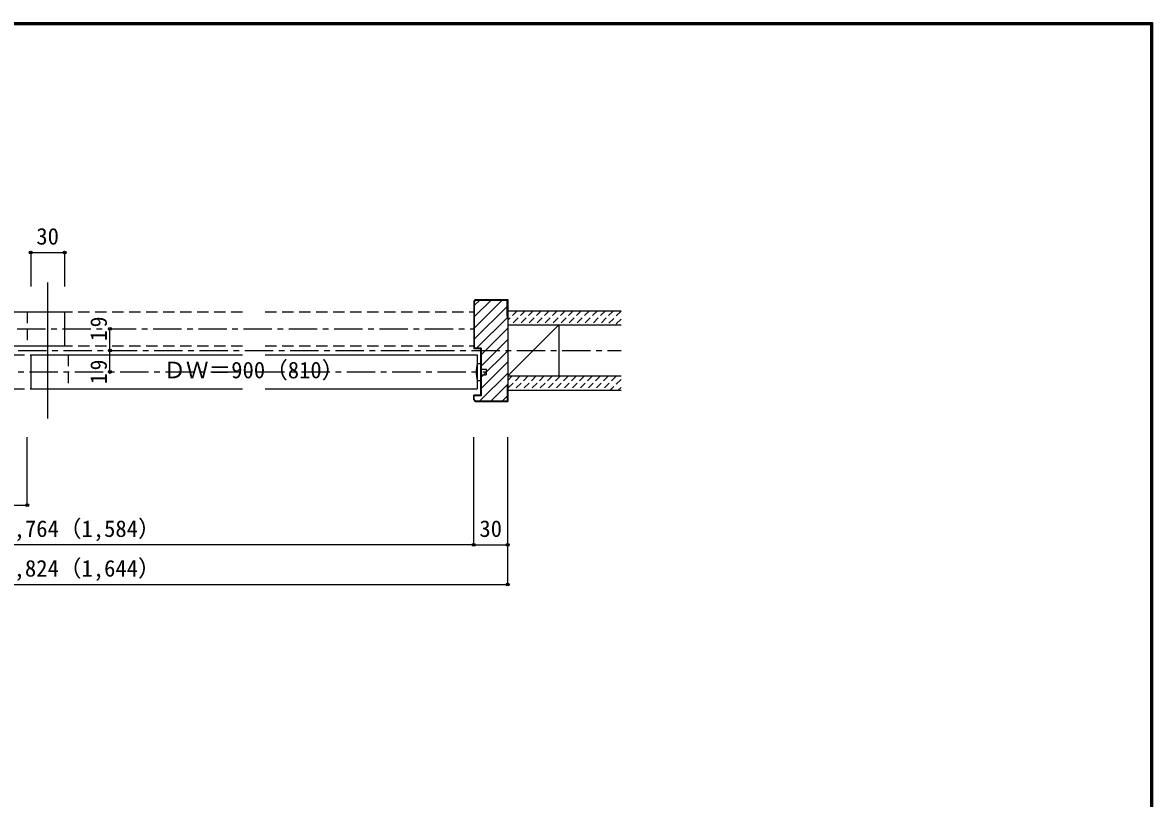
# Model space of a CAD drawing. Units: millimetres, scale not verified. Extents: x -973 to 977, y -718 to 696.
# Drawn here: x -20 to 977, y 11 to 696 of the extents above; entities that cross this region are included whole.
import ezdxf
from ezdxf.enums import TextEntityAlignment as Align

# ---------------------------------------------------------------- set-up
doc = ezdxf.new("R2010")
doc.units = ezdxf.units.MM
doc.header["$LTSCALE"] = 5
doc.header["$PDMODE"] = 32
doc.header["$PDSIZE"] = 2.5
for name, pattern in [('CHAIN1', [8, 5, -1, 1, -1]), ('DASHED1', [1.8, 1.2, -0.6]), ('DASHED2', [3, 2, -1])]:
    doc.linetypes.add(name, pattern=pattern)
for name, color, linetype in [('0-1_通り芯', 4, 'CHAIN1'), ('0-2_柱', 3, 'Continuous'), ('0-3_仕上げ', 2, 'Continuous'), ('0-4_枠', 3, 'Continuous'), ('0-6_扉', 6, 'Continuous'), ('0-7_金物', 7, 'Continuous'), ('0-B_寸法', 7, 'Continuous'), ('0-C_ハッチ', 4, 'DASHED1'), ('F-1_枠', 6, 'Continuous')]:
    doc.layers.add(name, color=color, linetype=linetype)
doc.styles.add('ＭＳ ゴシック', font='')
doc.styles.get('ＭＳ ゴシック').set_extended_font_data('MS Gothic')

msp = doc.modelspace()

# ---------------------------------------------------------------- linework, layer by layer
at = {"layer": '0-1_通り芯'}
for p, q in [((-385.366, 425.5), (377.672, 425.5)), ((-504.366, 406.5), (507.672, 406.5)), ((-374.366, 387.5), (388.672, 387.5))]:
    msp.add_line(p, q, dxfattribs=at)
at = {"layer": '0-2_柱', "color": 7}
msp.add_line((452.672, 429), (407.672, 384), dxfattribs=at)
at = {"layer": '0-2_柱'}
for p, q in [((407.672, 429), (407.672, 384)), ((452.672, 429), (452.672, 384))]:
    msp.add_line(p, q, dxfattribs=at)
at = {"layer": '0-3_仕上げ'}
for p, q in [((407.672, 441.5), (507.672, 441.5)), ((407.672, 429), (507.672, 429)), ((407.672, 384), (507.672, 384)), ((407.672, 371.5), (507.672, 371.5))]:
    msp.add_line(p, q, dxfattribs=at)
at = {"layer": '0-4_枠'}
for p, q in [((1.653, 466.5), (1.653, 346.5)), ((379.087, 451.5), (377.672, 450.086)), ((377.672, 450.086), (377.672, 408)), ((378.172, 449.586), (379.587, 451)), ((378.172, 449.586), (378.172, 408.5)), ((379.087, 451.5), (407.672, 451.5)), ((379.587, 451), (407.172, 451)), ((407.172, 436.5), (407.172, 451)), ((407.672, 451.5), (407.672, 361.5)), ((407.172, 436.5), (407.672, 436.5)), ((383.672, 408), (377.672, 408)), ((384.172, 408.5), (378.172, 408.5)), ((383.672, 408), (383.672, 367)), ((384.172, 408.5), (384.172, 366.5)), ((407.172, 376.5), (407.672, 376.5)), ((407.172, 376.5), (407.172, 362)), ((377.672, 362.914), (377.672, 367)), ((383.672, 367), (377.672, 367)), ((377.672, 362.914), (379.087, 361.5)), ((378.172, 363.121), (378.172, 366.5)), ((384.172, 366.5), (378.172, 366.5)), ((379.294, 362), (378.172, 363.121)), ((379.087, 361.5), (407.672, 361.5)), ((379.294, 362), (407.172, 362))]:
    msp.add_line(p, q, dxfattribs=at)
at = {"layer": '0-6_扉'}
for p, q in [((-178.808, 440.5), (16.653, 440.5)), ((16.653, 440.5), (16.653, 410.5)), ((-178.808, 410.5), (16.653, 410.5)), ((-13.347, 402.5), (-13.347, 372.5)), ((-13.347, 402.5), (173.663, 402.5)), ((193.663, 402.5), (380.672, 402.5)), ((380.672, 402.5), (380.672, 372.5)), ((-13.347, 372.5), (173.663, 372.5)), ((193.663, 372.5), (380.672, 372.5))]:
    msp.add_line(p, q, dxfattribs=at)
at = {"layer": '0-6_扉', "color": 2, "linetype": 'DASHED2'}
for p, q in [((-16.347, 440.5), (-16.347, 410.5)), ((-16.347, 440.5), (173.663, 440.5)), ((193.663, 440.5), (377.672, 440.5)), ((377.672, 440.5), (377.672, 410.5)), ((-16.347, 410.5), (173.663, 410.5)), ((193.663, 410.5), (377.672, 410.5)), ((-178.808, 402.5), (19.653, 402.5)), ((19.653, 402.5), (19.653, 372.5)), ((-178.808, 372.5), (19.653, 372.5))]:
    msp.add_line(p, q, dxfattribs=at)
at = {"layer": '0-7_金物'}
for p, q in [((380.672, 380), (383.672, 380)), ((383.672, 385), (388.672, 385))]:
    msp.add_line(p, q, dxfattribs=at)
for points in [[(380.672, 395), (383.672, 395), (383.672, 380)], [(383.672, 390), (388.672, 390), (388.672, 385)]]:
    msp.add_lwpolyline(points, dxfattribs=at)
msp.add_arc((411.124, 387.5), 31.361, 166.16371, 193.83632, dxfattribs=at)
at = {"layer": '0-B_寸法', "color": 4}
for p, q in [((-13.347, 493), (-13.347, 463)), ((-13.347, 493), (16.653, 493)), ((16.653, 493), (16.653, 463)), ((56.653, 406.5), (56.653, 425.5)), ((56.653, 387.5), (56.653, 406.5)), ((-16.347, 270), (-16.347, 330)), ((377.672, 235), (377.672, 330)), ((407.672, 200), (407.672, 330)), ((-374.366, 270), (-16.347, 270)), ((377.672, 235), (-374.366, 235)), ((377.672, 235), (407.672, 235)), ((-404.366, 200), (407.672, 200))]:
    msp.add_line(p, q, dxfattribs=at)
at = {"layer": '0-B_寸法'}
for p in [(-13.347, 493), (16.653, 493), (56.653, 425.5), (56.653, 406.5), (56.653, 387.5), (-16.347, 270), (377.672, 235), (407.672, 235), (407.672, 200)]:
    msp.add_point(p, dxfattribs=at)
at = {"layer": '0-C_ハッチ', "linetype": 'Continuous'}
for p, q in [((402.894, 451), (378.172, 426.278)), ((383.095, 451), (378.172, 446.077)), ((392.995, 451), (378.172, 436.178)), ((407.172, 445.379), (378.172, 416.379)), ((407.672, 435.979), (380.193, 408.5)), ((407.672, 426.08), (384.172, 402.58)), ((407.672, 416.18), (384.172, 392.68)), ((407.672, 406.281), (384.172, 382.781)), ((407.672, 396.381), (384.172, 372.881)), ((407.672, 386.482), (383.191, 362)), ((407.172, 376.082), (393.09, 362)), ((407.172, 366.183), (402.99, 362))]:
    msp.add_line(p, q, dxfattribs=at)
at = {"layer": '0-C_ハッチ'}
for p, q in [((416.07, 441.5), (407.672, 433.102)), ((423.141, 441.5), (410.641, 429)), ((430.212, 441.5), (417.712, 429)), ((437.283, 441.5), (424.783, 429)), ((444.354, 441.5), (431.854, 429)), ((451.426, 441.5), (438.926, 429)), ((458.497, 441.5), (445.997, 429)), ((465.568, 441.5), (453.068, 429)), ((472.639, 441.5), (460.139, 429)), ((479.71, 441.5), (467.21, 429)), ((486.781, 441.5), (474.281, 429)), ((493.852, 441.5), (481.352, 429)), ((500.923, 441.5), (488.423, 429)), ((507.672, 441.178), (495.494, 429)), ((507.672, 434.107), (502.565, 429)), ((411.707, 384), (407.672, 379.965)), ((418.778, 384), (407.672, 372.894)), ((425.849, 384), (413.349, 371.5)), ((432.92, 384), (420.42, 371.5)), ((439.992, 384), (427.492, 371.5)), ((447.063, 384), (434.563, 371.5)), ((454.134, 384), (441.634, 371.5)), ((461.205, 384), (448.705, 371.5)), ((468.276, 384), (455.776, 371.5)), ((475.347, 384), (462.847, 371.5)), ((482.418, 384), (469.918, 371.5)), ((489.489, 384), (476.989, 371.5)), ((496.56, 384), (484.06, 371.5)), ((503.631, 384), (491.131, 371.5)), ((507.672, 380.97), (498.202, 371.5)), ((507.672, 373.899), (505.273, 371.5))]:
    msp.add_line(p, q, dxfattribs=at)
at = {"layer": 'F-1_枠'}
for p, q in [((-973.347, 695.833), (976.653, 695.833)), ((-973.347, 695), (976.653, 695)), ((-973.347, 694.167), (976.653, 694.167)), ((974.986, 695.833), (974.986, -700.833)), ((975.82, 695.833), (975.82, -700.833)), ((976.653, 695.833), (976.653, -700.833))]:
    msp.add_line(p, q, dxfattribs=at)

# ---------------------------------------------------------------- texts
at = {"layer": '0-B_寸法', "style": 'ＭＳ ゴシック'}
for s, p in [('30', (-8.347, 495.5)), ('ＤＷ＝900（810）', (103.663, 377.5)), ('枠内＝1,764（1,584）', (-98.347, 237.5)), ('30', (382.672, 237.5)), ('枠外＝1,824（1,644）', (-98.347, 202.5))]:
    msp.add_text(s, height=14.66, dxfattribs=at).set_placement(p, align=Align.BOTTOM_LEFT)
at = {"layer": '0-B_寸法', "char_height": 14.66, "attachment_point": 7, "rotation": 90, "style": 'ＭＳ ゴシック'}
for insert in [(54.153, 414.875), (54.153, 376.875)]:
    msp.add_mtext('\\T1.27;\\W0.95;19', dxfattribs=dict(at, insert=insert))

doc.saveas('drawing.dxf')
